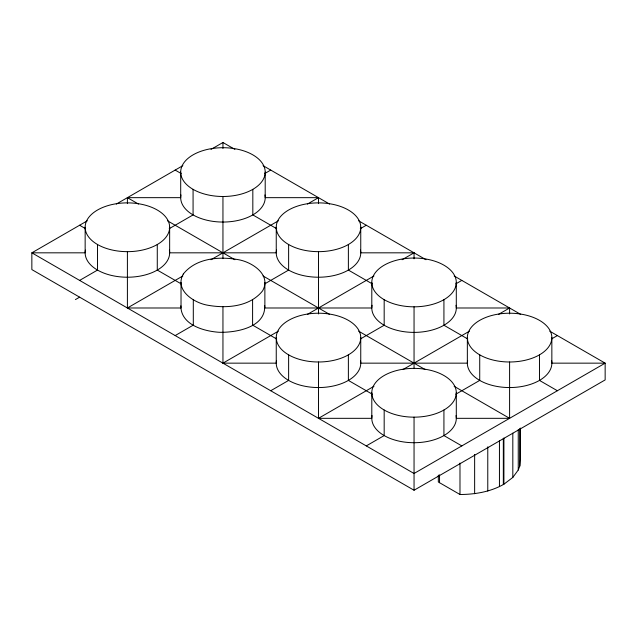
<?xml version="1.0" encoding="UTF-8"?>
<svg xmlns="http://www.w3.org/2000/svg" width="637" height="637" viewBox="0 0 637 637"><rect width="100%" height="100%" fill="white"/><g stroke="black" fill="none" stroke-linecap="round" stroke-linejoin="round"><path stroke-width="0.96" d="M438.328 475.122L438.328 482.002L459.986 494.503C475.13 494.439 490.625 491.828 503.907 484.216L512.825 477.416L518.247 470.002L519.792 466.069L520.294 459.5L520.294 428.048M87.301 220.808L31.85 252.825L31.85 269.586L414.05 490.243L605.15 379.915L605.15 363.154L549.699 331.144M116.308 204.063L182.851 165.644M211.006 149.392L222.95 142.497L234.894 149.392M79.625 280.407L97.525 270.072L97.525 244.512M169.211 228.691L193.075 214.908L193.075 189.348M264.761 173.527L270.725 170.079M75.437 299.589L79.625 297.168M127.4 251.663L127.4 307.99L182.851 275.972M211.006 259.721L278.401 220.808M307.408 204.063L318.5 197.661L318.5 203.617M175.175 335.572L193.306 325.109L193.306 299.549M264.952 283.736L288.625 270.072L288.625 244.512M360.311 228.691L366.275 225.243M222.95 306.636L222.95 363.154L278.401 331.144M307.408 314.391L373.951 275.972M402.106 259.721L414.05 252.825L414.05 258.781M270.725 390.736L288.625 380.408L288.625 354.849A42.249 24.389 0 0 1 307.567 314.041A42.249 24.389 0 0 1 359.308 343.908A42.249 24.389 0 0 1 288.625 354.849M360.311 339.019L384.175 325.236L384.175 299.685M455.861 283.855L461.825 280.407M318.5 361.991L318.5 418.326L373.951 386.309M402.958 369.564L469.501 331.144M498.508 314.391L509.6 307.99L509.6 313.945M366.275 445.908L384.175 435.573L384.175 410.013M455.861 394.184L479.725 380.408L479.725 354.849A42.249 24.389 0 0 1 498.667 314.041A42.249 24.389 0 0 1 550.408 343.908A42.249 24.389 0 0 1 479.725 354.849M551.411 339.019L557.375 335.572M127.4 203.617L127.4 197.661L180.701 197.661L180.701 172.101M318.5 197.661L265.199 197.661L265.199 172.101A42.249 24.389 0 0 0 201.825 150.977A42.249 24.389 0 0 0 201.825 193.226A42.249 24.389 0 0 0 265.199 172.101M414.05 252.825L360.749 252.825L360.749 227.266A42.249 24.389 0 0 0 297.375 206.141A42.249 24.389 0 0 0 297.375 248.39A42.249 24.389 0 0 0 360.749 227.266M127.4 307.99L181.027 307.99L181.027 282.43M509.6 307.99L456.299 307.99L456.299 282.43A42.249 24.389 0 0 0 392.925 261.305A42.249 24.389 0 0 0 392.925 303.554A42.249 24.389 0 0 0 456.299 282.43M222.95 363.154L276.251 363.154L276.251 337.602M318.5 418.326L371.801 418.326L371.801 392.766M509.6 361.991L509.6 418.326L456.299 418.326L456.299 392.766A42.249 24.389 0 0 0 392.925 371.642A42.249 24.389 0 0 0 392.925 413.891A42.249 24.389 0 0 0 456.299 392.766M263.049 165.644L329.592 204.063M358.599 220.808L425.994 259.721M454.149 275.972L520.692 314.391M175.175 170.079L181.139 173.527M276.689 228.691L252.825 214.908L252.825 189.348M372.239 283.855L348.375 270.072L348.375 244.512M467.789 339.019L443.925 325.236L443.925 299.685M557.375 390.736L539.475 380.408L539.475 354.849M127.4 197.661L138.492 204.063M167.499 220.808L234.894 259.721M263.049 275.972L329.592 314.391M358.599 331.144L425.142 369.564M454.149 386.309L509.6 418.326M79.625 225.243L85.589 228.691M180.948 283.736L157.275 270.072L157.275 244.512M276.689 339.019L252.594 325.109L252.594 299.549M372.239 394.184L348.375 380.408L348.375 354.849M461.825 445.908L443.925 435.573L443.925 410.013M264.697 305.481C265.924 327.569 235.953 332.729 219.168 332.283C203.744 331.264 180.669 324.79 180.868 305.808M551.849 337.602L551.849 363.154L605.15 363.154L414.05 473.49L31.85 252.825L85.151 252.825L85.151 227.266M519.792 428.725L519.792 466.069M518.247 429.704L518.247 470.002M512.817 433.184L512.825 477.416M503.907 438.025L503.907 484.216M503.334 438.344L503.334 484.534M499.448 440.454L499.448 486.644M487.775 446.816L487.775 491.039M474.637 454.42L474.637 493.731M467.351 337.602L467.351 363.154L360.749 363.154L360.749 337.602M459.986 463.051L459.986 494.503M439.538 474.836L439.538 482.703M414.05 306.827L414.05 368.122M414.05 417.155L414.05 490.243M371.801 282.43L371.801 307.99L264.873 307.99L264.873 282.43M318.5 251.663L318.5 313.945M276.251 227.266L276.251 252.825L169.649 252.825L169.649 227.266A42.249 24.389 0 0 0 106.275 206.141A42.249 24.389 0 0 0 106.275 248.39A42.249 24.389 0 0 0 169.649 227.266M222.95 142.497L222.95 148.453M222.95 196.499L222.95 258.63M360.486 250.094A42.249 24.389 0 0 1 318.5 277.222A42.249 24.389 0 0 1 276.514 250.094M169.386 250.094A42.249 24.389 0 0 1 127.4 277.222A42.249 24.389 0 0 1 85.414 250.094M264.936 194.93A42.249 24.389 0 0 1 222.95 222.05A42.249 24.389 0 0 1 180.964 194.93M456.036 305.266A42.249 24.389 0 0 1 414.05 332.387A42.249 24.389 0 0 1 372.064 305.266M360.486 360.431A42.249 24.389 0 0 1 318.5 387.551A42.249 24.389 0 0 1 276.514 360.431M456.036 415.595A42.249 24.389 0 0 1 414.05 442.715A42.249 24.389 0 0 1 372.064 415.595M551.586 360.431A42.249 24.389 0 0 1 509.6 387.551A42.249 24.389 0 0 1 467.614 360.431M183.281 274.037C174.076 290.329 194.349 303.252 208.403 305.338C227.059 308.587 250.007 306.684 262.619 290.83C271.824 274.539 251.551 261.616 237.497 259.53C218.841 256.281 195.893 258.184 183.281 274.037"/></g></svg>
